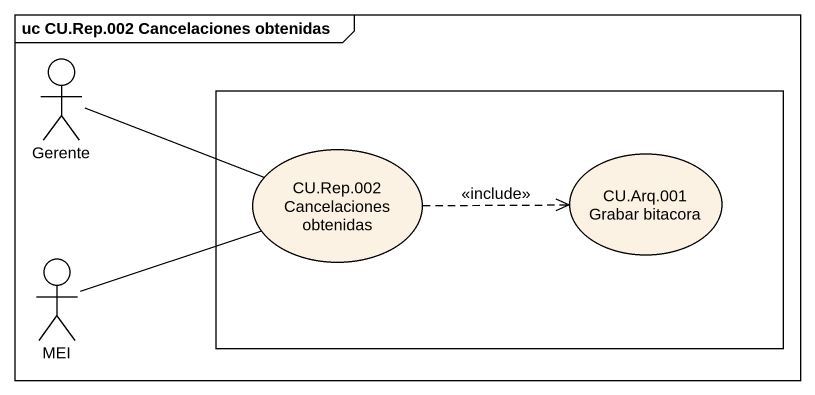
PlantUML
@startuml
mainframe uc CU.Rep.002 Cancelaciones obtenidas
actor Gerente
rectangle " " as rectangle1 {
  usecase "CU.Rep.002 Cancelaciones obtenidas" as CU_Rep_002_Cancelaciones
  usecase "CU.Arq.001 Grabar bitacora" as CU_Arq_001_Grabar_bitacora
}
actor MEI
Gerente -right- CU_Rep_002_Cancelaciones
CU_Rep_002_Cancelaciones .right.> CU_Arq_001_Grabar_bitacora : <<include>>
MEI -right- CU_Rep_002_Cancelaciones
@enduml
